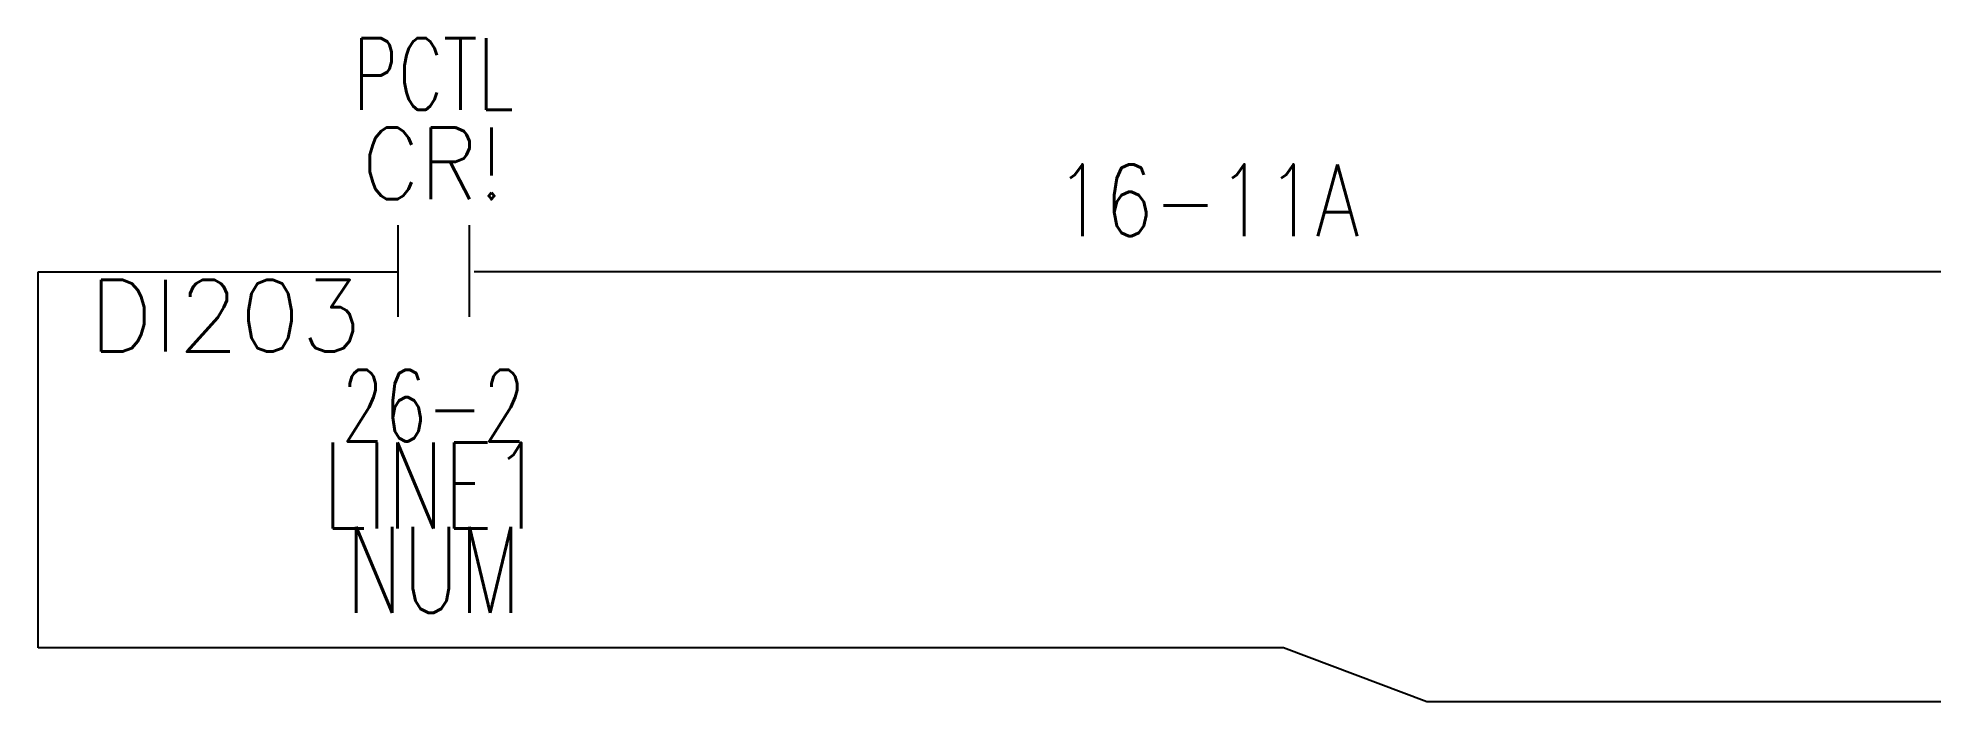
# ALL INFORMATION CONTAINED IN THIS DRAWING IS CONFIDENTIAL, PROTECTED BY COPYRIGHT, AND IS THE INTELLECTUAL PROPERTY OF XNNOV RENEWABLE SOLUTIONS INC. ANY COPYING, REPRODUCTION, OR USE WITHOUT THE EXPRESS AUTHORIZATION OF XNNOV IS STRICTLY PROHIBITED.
# Model space of a CAD drawing. Header units: inches. Extents: x 0 to 3.32, y 0 to 1.16.
import ezdxf
from ezdxf.enums import TextEntityAlignment as Align

# ---------------------------------------------------------------- set-up
doc = ezdxf.new("R2010")
doc.units = ezdxf.units.IN
doc.header["$MEASUREMENT"] = 0
for name, color, linetype in [('BLK_18', 251, 'Continuous'), ('BLU_18', 5, 'Continuous'), ('SYMS', 7, 'Continuous'), ('WIRENO', 92, 'Continuous')]:
    doc.layers.add(name, color=color, linetype=linetype)
doc.styles.add('WD', font='romans.shx')

# ---------------------------------------------------------------- blocks, each defined once
blk = doc.blocks.new('HCR11_relay-contact')
at = {"linetype": 'Continuous'}
for p, q in [((-0.0531, 0.0817), (-0.0531, -0.0783)), ((0.0719, 0.0817), (0.0719, -0.0783))]:
    blk.add_line(p, q, dxfattribs=at)
at = {"style": 'WD'}
for tag, width, p in [('INST', 0.7, (0.0094, 0.4526)), ('LOC', 0.7, (0.0094, 0.283)), ('TAG2', 0.9, (0.0094, 0.1267)), ('XREF', 0.7, (0.0094, -0.2958))]:
    blk.add_attdef(tag, text='', height=0.125, dxfattribs=dict(at, width=width)).set_placement(p, align=Align.CENTER)
for tag, p in [('X2LINK', (0.0094, 0.1267)), ('X8LINK', (0.0094, -0.1233))]:
    blk.add_attdef(tag, p, '', height=0.01, dxfattribs=at)
for tag, p, height, flags in [('CONTACT', (0.1067, 0.038), 0.01, 1), ('FAMILY', (0.1067, 0.0546), 0.01, 9), ('X4TERM01', (-0.0531, 0.0017), 0.0125, 1), ('X1TERM02', (0.0719, 0.0017), 0.0125, 1)]:
    blk.add_attdef(tag, p, '', height=height, dxfattribs=dict(at, flags=flags))
at = {"linetype": 'Continuous', "style": 'WD', "flags": 8}
blk.add_attdef('TERM01', text='', height=0.125, dxfattribs=at).set_placement((-0.1156, -0.014), align=Align.TOP_RIGHT)
blk.add_attdef('TERM02', text='', height=0.125, dxfattribs=at).set_placement((0.1344, -0.014), align=Align.TOP_LEFT)
at = {"color": 1, "style": 'WD', "width": 0.7}
for tag, p in [('DESC1', (0.0094, -0.4478)), ('DESC2', (0.0094, -0.5951)), ('DESC3', (0.0094, -0.7424))]:
    blk.add_attdef(tag, text='', height=0.15, dxfattribs=at).set_placement(p, align=Align.CENTER)
blk = doc.blocks.new('WD_WNH')
at = {"linetype": 'Continuous', "style": 'WD', "width": 0.8}
blk.add_attdef('WIRENO', text='', height=0.125, dxfattribs=at).set_placement((0, 0.0625), align=Align.CENTER)
at = {"style": 'WD', "flags": 1}
for tag, p in [('W01USER', (0, 0.0781)), ('W02USER', (0, 0.0703)), ('W03USER', (0, 0.0625)), ('W04USER', (0, 0.0547)), ('W05USER', (0, 0.0469)), ('W06USER', (0, 0.0391)), ('W07USER', (0, 0.0312)), ('W08USER', (0, 0.0234)), ('W09USER', (0, 0.0156)), ('W10USER', (0, 0.0078))]:
    blk.add_attdef(tag, text='', height=0.005, dxfattribs=at).set_placement(p, align=Align.CENTER)

msp = doc.modelspace()

# ---------------------------------------------------------------- linework, layer by layer
at = {"layer": 'BLK_18'}
for p, q in [((0, 0.0941), (0, 0.7503)), ((0, 0.7503), (0.628, 0.7503)), ((0, 0.0941), (0, 0.7503)), ((2.175, 0.0941), (0, 0.0941)), ((2.4253, 0), (2.175, 0.0941)), ((3.3228, 0), (2.4253, 0))]:
    msp.add_line(p, q, dxfattribs=at)
at = {"layer": 'BLU_18'}
msp.add_line((3.3228, 0.7503), (0.7615, 0.7503), dxfattribs=at)

# ---------------------------------------------------------------- block references
at = {"layer": 'SYMS'}
msp.add_blockref('HCR11_relay-contact', (0.6811, 0.7503), dxfattribs=at).add_auto_attribs({'LOC': 'PCTL', 'TERM01': 'DI203', 'XREF': '26-2', 'DESC2': 'NUM', 'DESC1': 'LINE1', 'TAG2': 'CR!'})
at = {"layer": 'WIRENO'}
ref = msp.add_blockref('WD_WNH', (2.0421, 0.7503), dxfattribs=at)
ref.add_attrib('WIRENO', '16-11A', dxfattribs={"linetype": 'Continuous', "height": 0.125, "style": 'WD', "width": 0.8}).set_placement((2.0421, 0.8128), align=Align.CENTER)

doc.saveas('drawing.dxf')
